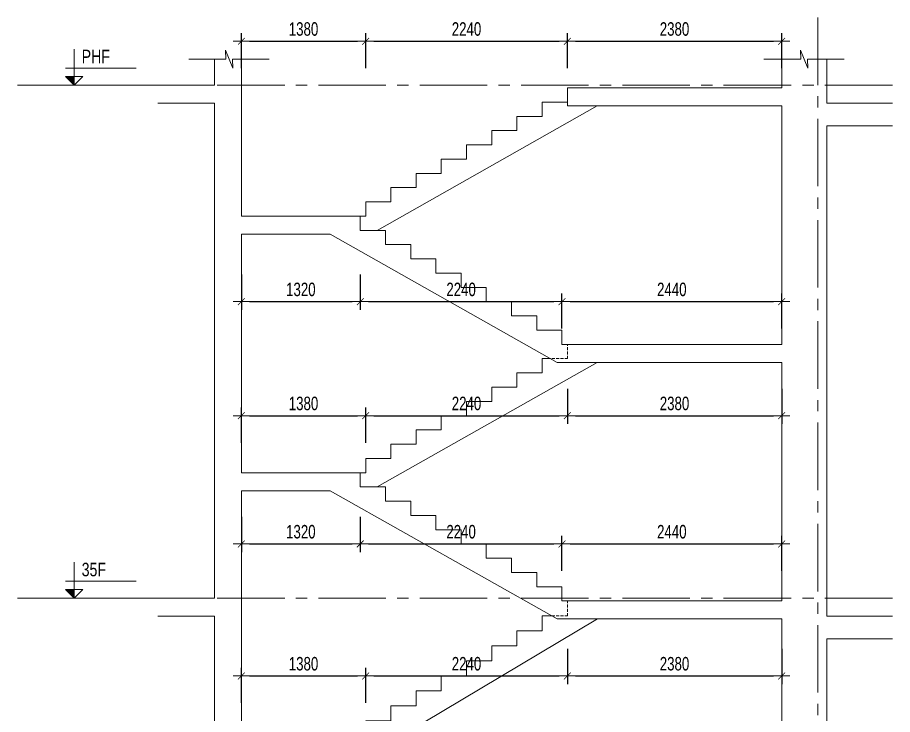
# Model space of a CAD drawing. Header units: millimetres. Extents: x -179076 to 254975, y -18667 to 296191.
# Drawn here: x 42392 to 52109, y 237658 to 245401 of the extents above; entities that cross this region are included whole.
import ezdxf

# ---------------------------------------------------------------- set-up
doc = ezdxf.new("R2010")
doc.units = ezdxf.units.MM
doc.linetypes.add('CENTER2', pattern=[1.125, 0.75, -0.125, 0.125, -0.125])
doc.linetypes.add('HIDDEN2', pattern=[4.7625, 3.175, -1.5875])
doc.layers.get('Defpoints').update_dxf_attribs({"color": 151, "lineweight": 9})
for name, color, linetype, lineweight in [('NDC_S_ANNO', 7, 'Continuous', 20), ('NDC_S_AXIS', 5, 'CENTER2', 13), ('NDC_S_CONTINUOUS', 3, 'Continuous', 20), ('NDC_S_DIM', 1, 'Continuous', 15), ('NDC_S_HIDDEN', 8, 'HIDDEN2', 13), ('NDC_S_SLAB', 2, 'Continuous', 20), ('NDC_S_SYMBOL', 1, 'Continuous', 15), ('NDC_S_TEXT SYMBOL', 7, 'Continuous', 20), ('NDC_S_VN TEXT', 7, 'Continuous', 20)]:
    doc.layers.add(name, color=color, linetype=linetype, lineweight=lineweight)
doc.styles.add('NDC_ANNO', font='', dxfattribs={"width": 0.8})
doc.styles.add('NDC_DIM', font='', dxfattribs={"width": 0.75})
doc.styles.get('NDC_ANNO').set_extended_font_data('Dotum')
doc.styles.get('NDC_DIM').set_extended_font_data('Dotum')
doc.dimstyles.new('NDC_dim_60', dxfattribs={"dimscale": 60, "dimtxt": 2.5, "dimasz": 1.5, "dimexe": 1.5, "dimexo": 2.5, "dimgap": 1, "dimtad": 1, "dimdec": 0, "dimzin": 0, "dimdsep": 46, "dimtxsty": 'NDC_DIM', "dimblk": 'DIMMARK', "dimcen": 0.09, "dimdle": 1.2, "dimclrd": 1, "dimclre": 1, "dimclrt": 3, "dimadec": 0, "dimazin": 0, "dimtfac": 1, "dimtdec": 0, "dimtix": 1, "dimtofl": 0, "dimtmove": 0, "dimatfit": 3, "dimfxl": 5, "dimfxlon": 1, "dimtolj": 1, "dimtzin": 0, "dimarcsym": 0})

# ---------------------------------------------------------------- blocks, each defined once
blk = doc.blocks.new('kata_block_CT')
at = {"layer": 'NDC_S_ANNO'}
blk.add_hatch(color=3, dxfattribs=at).paths.add_polyline_path([(0, 1.6), (-1.61, 1.6), (0, 0)])
at = {"layer": 'NDC_S_ANNO', "ltscale": 50}
h = blk.add_hatch(dxfattribs=at)
h.set_pattern_fill('ANSI31', color=256, scale=1.406, style=0)
h.paths.add_polyline_path([(0, 1.6), (0, 0), (1.61, 1.6)])
for p, q in [((-1.59, 3.14), (11.47, 3.14)), ((11.56, 0), (-1.64, 0))]:
    blk.add_line(p, q, dxfattribs=at)
for points in [[(0, 6.69), (0, 0)], [(0, 0), (-1.61, 1.6), (0, 1.6)], [(0, 0), (1.61, 1.6), (0, 1.6)]]:
    blk.add_lwpolyline(points, dxfattribs=at)
at = {"layer": 'NDC_S_ANNO', "color": 8, "ltscale": 50}
blk.add_lwpolyline([(0, 0), (-1.61, 1.6), (0, 1.6)], dxfattribs=at)
at = {"layer": 'NDC_S_TEXT SYMBOL', "color": 3, "style": 'NDC_ANNO', "width": 0.8}
blk.add_attdef('CT', (1.41, 4.07), '', height=2.5, dxfattribs=at)
blk = doc.blocks.new('DIMMARK')
at = {"layer": 'NDC_S_DIM', "color": 1}
blk.add_line((-1.5, 0), (1, 0), dxfattribs=at)
at = {"layer": 'NDC_S_DIM', "color": 2, "const_width": 0.1}
blk.add_lwpolyline([(-0.42, -0.42), (0.42, 0.42)], dxfattribs=at)
blk = doc.blocks.new('*D862')
at = {"layer": 'Defpoints', "color": 0, "transparency": 16777216}
for p in [(46258.5, 238085.8), (44878.5, 237419.1), (46258.5, 237419.1)]:
    blk.add_point(p, dxfattribs=at)
at = {"layer": 'NDC_S_DIM', "color": 1, "lineweight": -2, "transparency": 16777216}
for p, q in [((44878.5, 237785.8), (44878.5, 238175.8)), ((46258.5, 237785.8), (46258.5, 238175.8)), ((44968.5, 238085.8), (46168.5, 238085.8))]:
    blk.add_line(p, q, dxfattribs=at)
at = {"layer": 'NDC_S_DIM', "color": 1, "lineweight": -2, "transparency": 16777216, "xscale": 90, "yscale": 90, "zscale": 90, "rotation": 180}
blk.add_blockref('DIMMARK', (44878.5, 238085.8), dxfattribs=at)
at = {"layer": 'NDC_S_DIM', "color": 1, "lineweight": -2, "transparency": 16777216, "xscale": 90, "yscale": 90, "zscale": 90}
blk.add_blockref('DIMMARK', (46258.5, 238085.8), dxfattribs=at)
at = {"layer": 'NDC_S_DIM', "color": 3, "transparency": 16777216, "insert": (45568.5, 238220.9), "char_height": 150, "attachment_point": 5, "style": 'NDC_DIM'}
blk.add_mtext('\\A1;1380', dxfattribs=at)
blk = doc.blocks.new('*D863')
at = {"layer": 'Defpoints', "color": 0, "transparency": 16777216}
for p in [(48498.5, 238752.4), (48498.5, 238085.8), (46258.5, 237419.1)]:
    blk.add_point(p, dxfattribs=at)
at = {"layer": 'NDC_S_DIM', "color": 1, "lineweight": -2, "transparency": 16777216}
for p, q in [((48498.5, 238385.8), (48498.5, 237995.8)), ((46258.5, 237785.8), (46258.5, 238175.8)), ((46348.5, 238085.8), (48408.5, 238085.8))]:
    blk.add_line(p, q, dxfattribs=at)
at = {"layer": 'NDC_S_DIM', "color": 1, "lineweight": -2, "transparency": 16777216, "xscale": 90, "yscale": 90, "zscale": 90, "rotation": 180}
blk.add_blockref('DIMMARK', (46258.5, 238085.8), dxfattribs=at)
at = {"layer": 'NDC_S_DIM', "color": 1, "lineweight": -2, "transparency": 16777216, "xscale": 90, "yscale": 90, "zscale": 90}
blk.add_blockref('DIMMARK', (48498.5, 238085.8), dxfattribs=at)
at = {"layer": 'NDC_S_DIM', "color": 3, "transparency": 16777216, "insert": (47378.5, 238220.9), "char_height": 150, "attachment_point": 5, "style": 'NDC_DIM'}
blk.add_mtext('\\A1;2240', dxfattribs=at)
blk = doc.blocks.new('*D864')
at = {"layer": 'Defpoints', "color": 0, "transparency": 16777216}
for p in [(48498.5, 238752.4), (50878.5, 238719.1), (50878.5, 238085.8)]:
    blk.add_point(p, dxfattribs=at)
at = {"layer": 'NDC_S_DIM', "color": 1, "lineweight": -2, "transparency": 16777216}
for p, q in [((48498.5, 238385.8), (48498.5, 237995.8)), ((50878.5, 238385.8), (50878.5, 237995.8)), ((48588.5, 238085.8), (50788.5, 238085.8))]:
    blk.add_line(p, q, dxfattribs=at)
at = {"layer": 'NDC_S_DIM', "color": 1, "lineweight": -2, "transparency": 16777216, "xscale": 90, "yscale": 90, "zscale": 90, "rotation": 180}
blk.add_blockref('DIMMARK', (48498.5, 238085.8), dxfattribs=at)
at = {"layer": 'NDC_S_DIM', "color": 1, "lineweight": -2, "transparency": 16777216, "xscale": 90, "yscale": 90, "zscale": 90}
blk.add_blockref('DIMMARK', (50878.5, 238085.8), dxfattribs=at)
at = {"layer": 'NDC_S_DIM', "color": 3, "transparency": 16777216, "insert": (49688.5, 238220.9), "char_height": 150, "attachment_point": 5, "style": 'NDC_DIM'}
blk.add_mtext('\\A1;2380', dxfattribs=at)
blk = doc.blocks.new('*D865')
at = {"layer": 'Defpoints', "color": 0, "transparency": 16777216}
for p in [(44878.5, 240344.1), (46198.5, 240344.1), (46198.5, 239552.4)]:
    blk.add_point(p, dxfattribs=at)
at = {"layer": 'NDC_S_DIM', "color": 1, "lineweight": -2, "transparency": 16777216}
for p, q in [((44878.5, 239852.4), (44878.5, 239462.4)), ((46198.5, 239852.4), (46198.5, 239462.4)), ((44968.5, 239552.4), (46108.5, 239552.4))]:
    blk.add_line(p, q, dxfattribs=at)
at = {"layer": 'NDC_S_DIM', "color": 1, "lineweight": -2, "transparency": 16777216, "xscale": 90, "yscale": 90, "zscale": 90, "rotation": 180}
blk.add_blockref('DIMMARK', (44878.5, 239552.4), dxfattribs=at)
at = {"layer": 'NDC_S_DIM', "color": 1, "lineweight": -2, "transparency": 16777216, "xscale": 90, "yscale": 90, "zscale": 90}
blk.add_blockref('DIMMARK', (46198.5, 239552.4), dxfattribs=at)
at = {"layer": 'NDC_S_DIM', "color": 3, "transparency": 16777216, "insert": (45538.5, 239687.5), "char_height": 150, "attachment_point": 5, "style": 'NDC_DIM'}
blk.add_mtext('\\A1;1320', dxfattribs=at)
blk = doc.blocks.new('*D866')
at = {"layer": 'Defpoints', "color": 0, "transparency": 16777216}
for p in [(46198.5, 240344.1), (48438.5, 239552.4), (48438.5, 238919.1)]:
    blk.add_point(p, dxfattribs=at)
at = {"layer": 'NDC_S_DIM', "color": 1, "lineweight": -2, "transparency": 16777216}
for p, q in [((46198.5, 239852.4), (46198.5, 239462.4)), ((48438.5, 239252.4), (48438.5, 239642.4)), ((46288.5, 239552.4), (48348.5, 239552.4))]:
    blk.add_line(p, q, dxfattribs=at)
at = {"layer": 'NDC_S_DIM', "color": 1, "lineweight": -2, "transparency": 16777216, "xscale": 90, "yscale": 90, "zscale": 90, "rotation": 180}
blk.add_blockref('DIMMARK', (46198.5, 239552.4), dxfattribs=at)
at = {"layer": 'NDC_S_DIM', "color": 1, "lineweight": -2, "transparency": 16777216, "xscale": 90, "yscale": 90, "zscale": 90}
blk.add_blockref('DIMMARK', (48438.5, 239552.4), dxfattribs=at)
at = {"layer": 'NDC_S_DIM', "color": 3, "transparency": 16777216, "insert": (47318.5, 239687.5), "char_height": 150, "attachment_point": 5, "style": 'NDC_DIM'}
blk.add_mtext('\\A1;2240', dxfattribs=at)
blk = doc.blocks.new('*D867')
at = {"layer": 'Defpoints', "color": 0, "transparency": 16777216}
for p in [(50878.5, 239552.4), (48438.5, 238919.1), (50878.5, 238919.1)]:
    blk.add_point(p, dxfattribs=at)
at = {"layer": 'NDC_S_DIM', "color": 1, "lineweight": -2, "transparency": 16777216}
for p, q in [((48438.5, 239252.4), (48438.5, 239642.4)), ((50878.5, 239252.4), (50878.5, 239642.4)), ((48528.5, 239552.4), (50788.5, 239552.4))]:
    blk.add_line(p, q, dxfattribs=at)
at = {"layer": 'NDC_S_DIM', "color": 1, "lineweight": -2, "transparency": 16777216, "xscale": 90, "yscale": 90, "zscale": 90, "rotation": 180}
blk.add_blockref('DIMMARK', (48438.5, 239552.4), dxfattribs=at)
at = {"layer": 'NDC_S_DIM', "color": 1, "lineweight": -2, "transparency": 16777216, "xscale": 90, "yscale": 90, "zscale": 90}
blk.add_blockref('DIMMARK', (50878.5, 239552.4), dxfattribs=at)
at = {"layer": 'NDC_S_DIM', "color": 3, "transparency": 16777216, "insert": (49658.5, 239687.5), "char_height": 150, "attachment_point": 5, "style": 'NDC_DIM'}
blk.add_mtext('\\A1;2440', dxfattribs=at)
blk = doc.blocks.new('*D868')
at = {"layer": 'Defpoints', "color": 0, "transparency": 16777216}
for p in [(46258.5, 240977.4), (44878.5, 240344.1), (46258.5, 240344.1)]:
    blk.add_point(p, dxfattribs=at)
at = {"layer": 'NDC_S_DIM', "color": 1, "lineweight": -2, "transparency": 16777216}
for p, q in [((44878.5, 240677.4), (44878.5, 241067.4)), ((46258.5, 240677.4), (46258.5, 241067.4)), ((44968.5, 240977.4), (46168.5, 240977.4))]:
    blk.add_line(p, q, dxfattribs=at)
at = {"layer": 'NDC_S_DIM', "color": 1, "lineweight": -2, "transparency": 16777216, "xscale": 90, "yscale": 90, "zscale": 90, "rotation": 180}
blk.add_blockref('DIMMARK', (44878.5, 240977.4), dxfattribs=at)
at = {"layer": 'NDC_S_DIM', "color": 1, "lineweight": -2, "transparency": 16777216, "xscale": 90, "yscale": 90, "zscale": 90}
blk.add_blockref('DIMMARK', (46258.5, 240977.4), dxfattribs=at)
at = {"layer": 'NDC_S_DIM', "color": 3, "transparency": 16777216, "insert": (45568.5, 241112.5), "char_height": 150, "attachment_point": 5, "style": 'NDC_DIM'}
blk.add_mtext('\\A1;1380', dxfattribs=at)
blk = doc.blocks.new('*D869')
at = {"layer": 'Defpoints', "color": 0, "transparency": 16777216}
for p in [(48498.5, 241610.8), (48498.5, 240977.4), (46258.5, 240344.1)]:
    blk.add_point(p, dxfattribs=at)
at = {"layer": 'NDC_S_DIM', "color": 1, "lineweight": -2, "transparency": 16777216}
for p, q in [((48498.5, 241277.4), (48498.5, 240887.4)), ((46258.5, 240677.4), (46258.5, 241067.4)), ((46348.5, 240977.4), (48408.5, 240977.4))]:
    blk.add_line(p, q, dxfattribs=at)
at = {"layer": 'NDC_S_DIM', "color": 1, "lineweight": -2, "transparency": 16777216, "xscale": 90, "yscale": 90, "zscale": 90, "rotation": 180}
blk.add_blockref('DIMMARK', (46258.5, 240977.4), dxfattribs=at)
at = {"layer": 'NDC_S_DIM', "color": 1, "lineweight": -2, "transparency": 16777216, "xscale": 90, "yscale": 90, "zscale": 90}
blk.add_blockref('DIMMARK', (48498.5, 240977.4), dxfattribs=at)
at = {"layer": 'NDC_S_DIM', "color": 3, "transparency": 16777216, "insert": (47378.5, 241112.5), "char_height": 150, "attachment_point": 5, "style": 'NDC_DIM'}
blk.add_mtext('\\A1;2240', dxfattribs=at)
blk = doc.blocks.new('*D870')
at = {"layer": 'Defpoints', "color": 0, "transparency": 16777216}
for p in [(48498.5, 241610.8), (50878.5, 241569.1), (50878.5, 240977.4)]:
    blk.add_point(p, dxfattribs=at)
at = {"layer": 'NDC_S_DIM', "color": 1, "lineweight": -2, "transparency": 16777216}
for p, q in [((48498.5, 241277.4), (48498.5, 240887.4)), ((50878.5, 241277.4), (50878.5, 240887.4)), ((48588.5, 240977.4), (50788.5, 240977.4))]:
    blk.add_line(p, q, dxfattribs=at)
at = {"layer": 'NDC_S_DIM', "color": 1, "lineweight": -2, "transparency": 16777216, "xscale": 90, "yscale": 90, "zscale": 90, "rotation": 180}
blk.add_blockref('DIMMARK', (48498.5, 240977.4), dxfattribs=at)
at = {"layer": 'NDC_S_DIM', "color": 1, "lineweight": -2, "transparency": 16777216, "xscale": 90, "yscale": 90, "zscale": 90}
blk.add_blockref('DIMMARK', (50878.5, 240977.4), dxfattribs=at)
at = {"layer": 'NDC_S_DIM', "color": 3, "transparency": 16777216, "insert": (49688.5, 241112.5), "char_height": 150, "attachment_point": 5, "style": 'NDC_DIM'}
blk.add_mtext('\\A1;2380', dxfattribs=at)
blk = doc.blocks.new('*D871')
at = {"layer": 'Defpoints', "color": 0, "transparency": 16777216}
for p in [(44878.5, 243194.1), (46198.5, 243194.1), (46198.5, 242244.1)]:
    blk.add_point(p, dxfattribs=at)
at = {"layer": 'NDC_S_DIM', "color": 1, "lineweight": -2, "transparency": 16777216}
for p, q in [((44878.5, 242544.1), (44878.5, 242154.1)), ((46198.5, 242544.1), (46198.5, 242154.1)), ((44968.5, 242244.1), (46108.5, 242244.1))]:
    blk.add_line(p, q, dxfattribs=at)
at = {"layer": 'NDC_S_DIM', "color": 1, "lineweight": -2, "transparency": 16777216, "xscale": 90, "yscale": 90, "zscale": 90, "rotation": 180}
blk.add_blockref('DIMMARK', (44878.5, 242244.1), dxfattribs=at)
at = {"layer": 'NDC_S_DIM', "color": 1, "lineweight": -2, "transparency": 16777216, "xscale": 90, "yscale": 90, "zscale": 90}
blk.add_blockref('DIMMARK', (46198.5, 242244.1), dxfattribs=at)
at = {"layer": 'NDC_S_DIM', "color": 3, "transparency": 16777216, "insert": (45538.5, 242379.2), "char_height": 150, "attachment_point": 5, "style": 'NDC_DIM'}
blk.add_mtext('\\A1;1320', dxfattribs=at)
blk = doc.blocks.new('*D872')
at = {"layer": 'Defpoints', "color": 0, "transparency": 16777216}
for p in [(46198.5, 243194.1), (48438.5, 242244.1), (48438.5, 241769.1)]:
    blk.add_point(p, dxfattribs=at)
at = {"layer": 'NDC_S_DIM', "color": 1, "lineweight": -2, "transparency": 16777216}
for p, q in [((46198.5, 242544.1), (46198.5, 242154.1)), ((48438.5, 241944.1), (48438.5, 242334.1)), ((46288.5, 242244.1), (48348.5, 242244.1))]:
    blk.add_line(p, q, dxfattribs=at)
at = {"layer": 'NDC_S_DIM', "color": 1, "lineweight": -2, "transparency": 16777216, "xscale": 90, "yscale": 90, "zscale": 90, "rotation": 180}
blk.add_blockref('DIMMARK', (46198.5, 242244.1), dxfattribs=at)
at = {"layer": 'NDC_S_DIM', "color": 1, "lineweight": -2, "transparency": 16777216, "xscale": 90, "yscale": 90, "zscale": 90}
blk.add_blockref('DIMMARK', (48438.5, 242244.1), dxfattribs=at)
at = {"layer": 'NDC_S_DIM', "color": 3, "transparency": 16777216, "insert": (47318.5, 242379.2), "char_height": 150, "attachment_point": 5, "style": 'NDC_DIM'}
blk.add_mtext('\\A1;2240', dxfattribs=at)
blk = doc.blocks.new('*D873')
at = {"layer": 'Defpoints', "color": 0, "transparency": 16777216}
for p in [(50878.5, 242244.1), (48438.5, 241769.1), (50878.5, 241769.1)]:
    blk.add_point(p, dxfattribs=at)
at = {"layer": 'NDC_S_DIM', "color": 1, "lineweight": -2, "transparency": 16777216}
for p, q in [((48438.5, 241944.1), (48438.5, 242334.1)), ((50878.5, 241944.1), (50878.5, 242334.1)), ((48528.5, 242244.1), (50788.5, 242244.1))]:
    blk.add_line(p, q, dxfattribs=at)
at = {"layer": 'NDC_S_DIM', "color": 1, "lineweight": -2, "transparency": 16777216, "xscale": 90, "yscale": 90, "zscale": 90, "rotation": 180}
blk.add_blockref('DIMMARK', (48438.5, 242244.1), dxfattribs=at)
at = {"layer": 'NDC_S_DIM', "color": 1, "lineweight": -2, "transparency": 16777216, "xscale": 90, "yscale": 90, "zscale": 90}
blk.add_blockref('DIMMARK', (50878.5, 242244.1), dxfattribs=at)
at = {"layer": 'NDC_S_DIM', "color": 3, "transparency": 16777216, "insert": (49658.5, 242379.2), "char_height": 150, "attachment_point": 5, "style": 'NDC_DIM'}
blk.add_mtext('\\A1;2440', dxfattribs=at)
blk = doc.blocks.new('*D874')
at = {"layer": 'Defpoints', "color": 0, "transparency": 16777216}
for p in [(46258.5, 245137.1), (46258.5, 243273.3), (44878.5, 243194.1)]:
    blk.add_point(p, dxfattribs=at)
at = {"layer": 'NDC_S_DIM', "color": 1, "lineweight": -2, "transparency": 16777216}
for p, q in [((44878.5, 244837.1), (44878.5, 245227.1)), ((46258.5, 244837.1), (46258.5, 245227.1)), ((44968.5, 245137.1), (46168.5, 245137.1))]:
    blk.add_line(p, q, dxfattribs=at)
at = {"layer": 'NDC_S_DIM', "color": 1, "lineweight": -2, "transparency": 16777216, "xscale": 90, "yscale": 90, "zscale": 90, "rotation": 180}
blk.add_blockref('DIMMARK', (44878.5, 245137.1), dxfattribs=at)
at = {"layer": 'NDC_S_DIM', "color": 1, "lineweight": -2, "transparency": 16777216, "xscale": 90, "yscale": 90, "zscale": 90}
blk.add_blockref('DIMMARK', (46258.5, 245137.1), dxfattribs=at)
at = {"layer": 'NDC_S_DIM', "color": 3, "transparency": 16777216, "insert": (45568.5, 245272.2), "char_height": 150, "attachment_point": 5, "style": 'NDC_DIM'}
blk.add_mtext('\\A1;1380', dxfattribs=at)
blk = doc.blocks.new('*D875')
at = {"layer": 'Defpoints', "color": 0, "transparency": 16777216}
for p in [(48498.5, 245137.1), (48498.5, 244460.8), (46258.5, 243273.3)]:
    blk.add_point(p, dxfattribs=at)
at = {"layer": 'NDC_S_DIM', "color": 1, "lineweight": -2, "transparency": 16777216}
for p, q in [((46258.5, 244837.1), (46258.5, 245227.1)), ((48498.5, 244837.1), (48498.5, 245227.1)), ((46348.5, 245137.1), (48408.5, 245137.1))]:
    blk.add_line(p, q, dxfattribs=at)
at = {"layer": 'NDC_S_DIM', "color": 1, "lineweight": -2, "transparency": 16777216, "xscale": 90, "yscale": 90, "zscale": 90, "rotation": 180}
blk.add_blockref('DIMMARK', (46258.5, 245137.1), dxfattribs=at)
at = {"layer": 'NDC_S_DIM', "color": 1, "lineweight": -2, "transparency": 16777216, "xscale": 90, "yscale": 90, "zscale": 90}
blk.add_blockref('DIMMARK', (48498.5, 245137.1), dxfattribs=at)
at = {"layer": 'NDC_S_DIM', "color": 3, "transparency": 16777216, "insert": (47378.5, 245272.2), "char_height": 150, "attachment_point": 5, "style": 'NDC_DIM'}
blk.add_mtext('\\A1;2240', dxfattribs=at)
blk = doc.blocks.new('*D876')
at = {"layer": 'Defpoints', "color": 0, "transparency": 16777216}
for p in [(50878.5, 245137.1), (50878.5, 244619.1), (48498.5, 244460.8)]:
    blk.add_point(p, dxfattribs=at)
at = {"layer": 'NDC_S_DIM', "color": 1, "lineweight": -2, "transparency": 16777216}
for p, q in [((48498.5, 244837.1), (48498.5, 245227.1)), ((50878.5, 244837.1), (50878.5, 245227.1)), ((48588.5, 245137.1), (50788.5, 245137.1))]:
    blk.add_line(p, q, dxfattribs=at)
at = {"layer": 'NDC_S_DIM', "color": 1, "lineweight": -2, "transparency": 16777216, "xscale": 90, "yscale": 90, "zscale": 90, "rotation": 180}
blk.add_blockref('DIMMARK', (48498.5, 245137.1), dxfattribs=at)
at = {"layer": 'NDC_S_DIM', "color": 1, "lineweight": -2, "transparency": 16777216, "xscale": 90, "yscale": 90, "zscale": 90}
blk.add_blockref('DIMMARK', (50878.5, 245137.1), dxfattribs=at)
at = {"layer": 'NDC_S_DIM', "color": 3, "transparency": 16777216, "insert": (49688.5, 245272.2), "char_height": 150, "attachment_point": 5, "style": 'NDC_DIM'}
blk.add_mtext('\\A1;2380', dxfattribs=at)

msp = doc.modelspace()

# ---------------------------------------------------------------- linework, layer by layer
at = {"layer": 'NDC_S_AXIS', "ltscale": 1000}
for p, q in [((51278.5, 245400.9), (51278.5, 228516.6)), ((52109.2, 244649.1), (42391.9, 244649.1)), ((52109.2, 238949.1), (42391.9, 238949.1))]:
    msp.add_line(p, q, dxfattribs=at)
at = {"layer": 'NDC_S_CONTINUOUS'}
for p, q in [((46384.9, 243035.8), (48831.2, 244419.1)), ((46384.9, 240185.8), (48831.2, 241569.1)), ((46369.6, 237252.4), (48833.6, 238719.1))]:
    msp.add_line(p, q, dxfattribs=at)
for points in [[(46198.5, 243194.1), (46258.5, 243194.1), (46258.5, 243352.4), (46538.5, 243352.4), (46538.5, 243510.8), (46818.5, 243510.8), (46818.5, 243669.1), (47098.5, 243669.1), (47098.5, 243827.4), (47378.5, 243827.4), (47378.5, 243985.8), (47658.5, 243985.8), (47658.5, 244144.1), (47938.5, 244144.1), (47938.5, 244302.4), (48218.5, 244302.4), (48218.5, 244460.8), (48498.5, 244460.8), (48498.5, 244619.1), (48748.5, 244619.1)], [(46198.5, 240344.1), (46258.5, 240344.1), (46258.5, 240502.4), (46538.5, 240502.4), (46538.5, 240660.8), (46818.5, 240660.8), (46818.5, 240819.1), (47098.5, 240819.1), (47098.5, 240977.4), (47378.5, 240977.4), (47378.5, 241135.8), (47658.5, 241135.8), (47658.5, 241294.1), (47938.5, 241294.1), (47938.5, 241452.4), (48218.5, 241452.4), (48218.5, 241610.8), (48312.2, 241610.8)], [(46198.5, 237419.1), (46258.5, 237419.1), (46258.5, 237585.8), (46538.5, 237585.8), (46538.5, 237752.4), (46818.5, 237752.4), (46818.5, 237919.1), (47098.5, 237919.1), (47098.5, 238085.8), (47378.5, 238085.8), (47378.5, 238252.4), (47658.5, 238252.4), (47658.5, 238419.1), (47938.5, 238419.1), (47938.5, 238585.8), (48218.5, 238585.8), (48218.5, 238752.4), (48327, 238752.4)]]:
    msp.add_lwpolyline(points, dxfattribs=at)
at = {"layer": 'NDC_S_HIDDEN', "ltscale": 10}
for points in [[(48327.5, 241610.8), (48498.5, 241610.8), (48498.5, 241769.1)], [(48327.5, 238752.4), (48498.5, 238752.4), (48498.5, 238919.1)]]:
    msp.add_lwpolyline(points, dxfattribs=at)
at = {"layer": 'NDC_S_SLAB'}
for p, q in [((44878.5, 244937.5), (44878.5, 243194.1)), ((50878.5, 244619.1), (50878.5, 244937.5)), ((51378.5, 244937.5), (51378.5, 244449.1)), ((43951.3, 244649.1), (44578.5, 244649.1)), ((50878.5, 244619.1), (48498.5, 244619.1)), ((48498.5, 244619.1), (48498.5, 244419.1)), ((43951.3, 244449.1), (44578.5, 244449.1)), ((50878.5, 244419.1), (48498.5, 244419.1)), ((50878.5, 241769.1), (50878.5, 244419.1)), ((51378.5, 244449.1), (52109.2, 244449.1)), ((51378.5, 244199.1), (51378.5, 238749.1)), ((52109.2, 244199.1), (51378.5, 244199.1)), ((44878.5, 242994.1), (44878.5, 240344.1)), ((50878.5, 238919.1), (50878.5, 241569.1)), ((44878.5, 240144.1), (44878.5, 237419.1)), ((43951.3, 238949.1), (44578.5, 238949.1)), ((43951.3, 238749.1), (44578.5, 238749.1)), ((44578.5, 238749.1), (44578.5, 229949.1)), ((51378.5, 238749.1), (52109.2, 238749.1)), ((51378.5, 238499.1), (52109.2, 238499.1)), ((51378.5, 238499.1), (51378.5, 234949.1))]:
    msp.add_line(p, q, dxfattribs=at)
for points in [[(44578.5, 244937.5), (44578.5, 244649.1)], [(44578.5, 244449.1), (44578.5, 238949.1)], [(50878.5, 241769.1), (48438.5, 241769.1), (48438.5, 241927.4), (48158.5, 241927.4), (48158.5, 242085.8), (47878.5, 242085.8), (47878.5, 242244.1), (47598.5, 242244.1), (47598.5, 242402.4), (47318.5, 242402.4), (47318.5, 242560.8), (47038.5, 242560.8), (47038.5, 242719.1), (46758.5, 242719.1), (46758.5, 242877.4), (46478.5, 242877.4), (46478.5, 243035.8), (46198.5, 243035.8), (46198.5, 243194.1), (44878.5, 243194.1)], [(50878.5, 241569.1), (48385.9, 241569.1), (45865.9, 242994.1), (44878.5, 242994.1)], [(50878.5, 238919.1), (48438.5, 238919.1), (48438.5, 239077.4), (48158.5, 239077.4), (48158.5, 239235.8), (47878.5, 239235.8), (47878.5, 239394.1), (47598.5, 239394.1), (47598.5, 239552.4), (47318.5, 239552.4), (47318.5, 239710.8), (47038.5, 239710.8), (47038.5, 239869.1), (46758.5, 239869.1), (46758.5, 240027.4), (46478.5, 240027.4), (46478.5, 240185.8), (46198.5, 240185.8), (46198.5, 240344.1), (44878.5, 240344.1)], [(50878.5, 235919.1), (50878.5, 238719.1), (48385.9, 238719.1), (45865.9, 240144.1), (44878.5, 240144.1)]]:
    msp.add_lwpolyline(points, dxfattribs=at)
at = {"layer": 'NDC_S_SYMBOL', "elevation": 0}
msp.add_lwpolyline([(44295.2, 244937.5), (44704.8, 244937.5), (44702.6, 245037.5), (44782.6, 244837.5), (44780.4, 244937.5), (45186.7, 244937.5)], dxfattribs=at)
at = {"layer": 'NDC_S_SYMBOL'}
msp.add_lwpolyline([(50681.1, 244937.5), (51090.7, 244937.5), (51088.5, 245037.5), (51168.5, 244837.5), (51166.4, 244937.5), (51572.7, 244937.5)], dxfattribs=at)

# ---------------------------------------------------------------- block references
at = {"layer": 'NDC_S_VN TEXT', "xscale": 60, "yscale": 60, "zscale": 60}
for p, values in [((43020, 244649.1), {'CT': 'PHF'}), ((43020, 238949.1), {'CT': '35F'})]:
    msp.add_blockref('kata_block_CT', p, dxfattribs=at).add_auto_attribs(values)

# ---------------------------------------------------------------- dimensions: what is measured, and where the dimension line sits
at = {"layer": 'NDC_S_DIM'}
for base, p1, p2, picture, middle in [((46258.5, 245137.1), (44878.5, 243194.1), (46258.5, 243273.3), '*D874', (45568.5, 245272.2)), ((46198.5, 242244.1), (44878.5, 243194.1), (46198.5, 243194.1), '*D871', (45538.5, 242379.2)), ((46258.5, 240977.4), (44878.5, 240344.1), (46258.5, 240344.1), '*D868', (45568.5, 241112.5)), ((46198.5, 239552.4), (44878.5, 240344.1), (46198.5, 240344.1), '*D865', (45538.5, 239687.5)), ((46258.5, 238085.8), (44878.5, 237419.1), (46258.5, 237419.1), '*D862', (45568.5, 238220.9))]:
    dim = msp.add_linear_dim(base=base, p1=p1, p2=p2, dimstyle='NDC_dim_60', dxfattribs=at)
    dim.commit()
    dim.dimension.update_dxf_attribs({"geometry": picture, "text_midpoint": middle})
for base, p1, p2, picture, middle in [((48498.5, 245137.1), (46258.5, 243273.3), (48498.5, 244460.8), '*D875', (47378.5, 245272.2)), ((50878.5, 245137.1), (48498.5, 244460.8), (50878.5, 244619.1), '*D876', (49688.5, 245272.2)), ((48438.5, 242244.1), (46198.5, 243194.1), (48438.5, 241769.1), '*D872', (47318.5, 242379.2)), ((50878.5, 242244.1), (48438.5, 241769.1), (50878.5, 241769.1), '*D873', (49658.5, 242379.2)), ((48498.5, 240977.4), (46258.5, 240344.1), (48498.5, 241610.8), '*D869', (47378.5, 241112.5)), ((50878.5, 240977.4), (48498.5, 241610.8), (50878.5, 241569.1), '*D870', (49688.5, 241112.5)), ((48438.5, 239552.4), (46198.5, 240344.1), (48438.5, 238919.1), '*D866', (47318.5, 239687.5)), ((50878.5, 239552.4), (48438.5, 238919.1), (50878.5, 238919.1), '*D867', (49658.5, 239687.5)), ((48498.5, 238085.8), (46258.5, 237419.1), (48498.5, 238752.4), '*D863', (47378.5, 238220.9)), ((50878.5, 238085.8), (48498.5, 238752.4), (50878.5, 238719.1), '*D864', (49688.5, 238220.9))]:
    dim = msp.add_linear_dim(base=base, p1=p1, p2=p2, dimstyle='NDC_dim_60', override={"dimtmove": 1}, dxfattribs=at)
    dim.commit()
    dim.dimension.update_dxf_attribs({"geometry": picture, "text_midpoint": middle})

doc.saveas('drawing.dxf')
